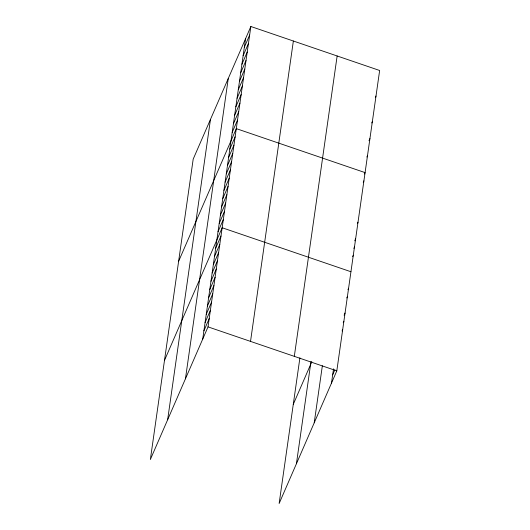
<?xml version="1.0" encoding="UTF-8"?>
<svg xmlns="http://www.w3.org/2000/svg" width="530" height="530" viewBox="0 0 530 530"><rect width="100%" height="100%" fill="white"/><g stroke="black" fill="none" stroke-linecap="round" stroke-linejoin="round"><path stroke-width="0.79" d="M167.639 419.773L210.47 119.396M185.44 378.831L228.278 78.447M202.718 339.087L245.556 38.71M250.862 26.5L193.192 159.132L150.354 459.51L208.025 326.877L250.862 26.5L379.646 70.49L336.808 370.867L279.138 503.5L299.914 357.816M250.524 341.393L293.362 41.015M294.309 356.352L337.146 55.975M296.416 463.757L310.977 361.632M314.217 422.814L322.359 365.746M331.495 383.077L333.536 368.807M244.343 47.223L249.65 35.013M243.131 55.73L248.438 43.52M241.912 64.243L247.225 52.033M240.7 72.749L246.013 60.546M239.487 81.262L244.794 69.052M238.275 89.775L243.581 77.566M237.062 98.282L242.369 86.072M235.843 106.795L241.157 94.585M234.631 115.308L239.944 103.098M233.419 123.815L238.725 111.605M232.206 132.328L237.513 120.118M178.63 261.264L236.3 128.631L365.077 172.614L364.454 174.052M229.815 149.096L235.121 136.886M228.635 157.357L233.942 145.147M227.456 165.618L232.763 153.409M226.277 173.88L231.59 161.67M225.104 182.141L230.411 169.931M223.925 190.402L229.232 178.193M222.746 198.664L228.052 186.454M221.566 206.919L226.873 194.709M220.387 215.18L225.701 202.97M219.208 223.441L224.521 211.231M218.035 231.703L223.342 219.493M164.492 360.387L222.163 227.754L350.94 271.744M215.677 248.225L220.983 236.016M214.498 256.487L219.811 244.277M213.318 264.742L218.632 252.532M212.146 273.003L217.452 260.793M210.966 281.264L216.273 269.055M209.787 289.526L215.094 277.316M208.608 297.787L213.921 285.577M207.429 306.048L212.742 293.839M206.256 314.303L211.563 302.1M205.077 322.565L210.383 310.355M203.898 330.826L209.204 318.616M375.379 97.454L376.002 96.023M371.735 122.986L372.358 121.549M368.999 140.728L369.933 138.575M366.879 157.032L367.509 155.595M363.275 182.313L363.898 180.876M357.386 223.614L358.008 222.176M354.716 240.852L355.656 238.699M353.854 248.398L354.477 246.96M352.675 256.659L353.298 255.221M293.269 404.377L311.825 361.712M347.965 289.698L348.588 288.26M346.786 297.959L347.408 296.522M344.116 315.198L345.05 313.044M343.248 322.737L343.877 321.306M342.075 330.998L342.698 329.567M332.674 374.816L334.861 369.788M208.025 326.877L336.808 370.867"/></g></svg>
